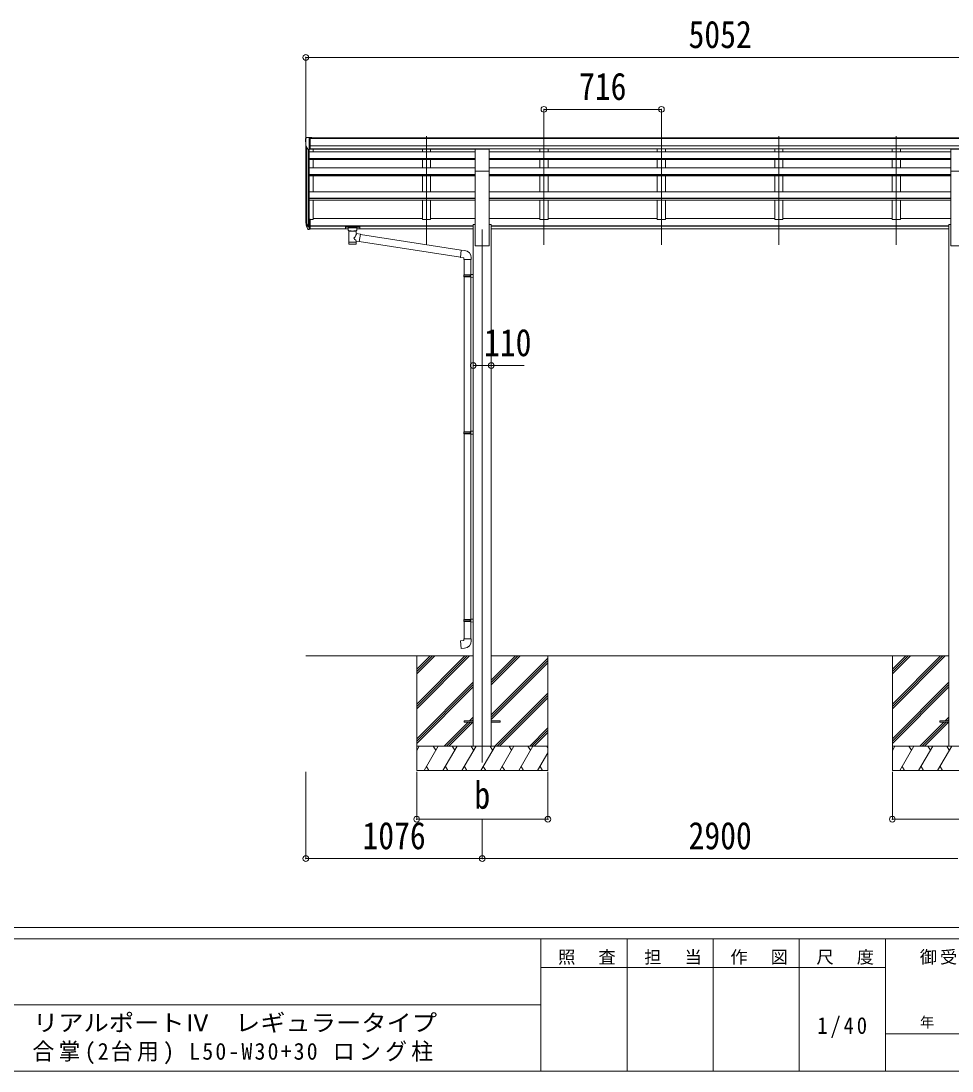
# Model space of a CAD drawing. Units: millimetres at full size. Extents: x -9783 to 33754, y -10064 to 6752.
# Drawn here: x 36 to 5712, y -6828 to -427 of the extents above; entities that cross this region are included whole.
import ezdxf
from ezdxf.enums import TextEntityAlignment as Align

# ---------------------------------------------------------------- set-up
doc = ezdxf.new("R2010")
doc.units = ezdxf.units.MM
doc.header["$LTSCALE"] = 35
doc.header["$PDMODE"] = 32
doc.header["$PDSIZE"] = 35
for name, color, linetype, lineweight in [('0-0_0', 7, 'Continuous', 9), ('0-1_本体', 4, 'Continuous', 9), ('0-2_部品', 7, 'Continuous', 9), ('0-8_PARTS2', 2, 'Continuous', 9), ('0-A_寸法', 6, 'Continuous', 9), ('F-0_240', 7, 'Continuous', 9)]:
    doc.layers.add(name, color=color, linetype=linetype, lineweight=lineweight)
doc.styles.add('ＭＳ ゴシック', font='')
doc.styles.get('ＭＳ ゴシック').set_extended_font_data('MS Gothic')

msp = doc.modelspace()

# ---------------------------------------------------------------- linework, layer by layer
at = {"layer": '0-0_0'}
for p, q in [((1772.2, -4296.89), (2793.2, -4296.89)), ((2448.2, -4296.89), (2448.2, -4996.89)), ((2448.2, -4591.07), (2742.38, -4296.89)), ((2448.2, -4605.21), (2756.53, -4296.89)), ((2448.2, -4619.35), (2770.67, -4296.89)), ((2448.2, -4407.22), (2558.54, -4296.89)), ((2448.2, -4393.08), (2544.39, -4296.89)), ((2448.2, -4378.94), (2530.25, -4296.89)), ((2903.2, -4444.44), (3050.75, -4296.89)), ((2903.2, -4472.72), (3079.04, -4296.89)), ((2903.2, -4458.58), (3064.89, -4296.89)), ((2903.2, -4296.89), (5693.2, -4296.89)), ((2903.2, -4656.57), (3248.2, -4311.57)), ((2903.2, -4670.71), (3248.2, -4325.71)), ((2903.2, -4684.85), (3248.2, -4339.85)), ((3248.2, -4296.89), (3248.2, -4996.89)), ((5348.2, -4296.89), (5348.2, -4996.89)), ((5348.2, -4591.07), (5642.38, -4296.89)), ((5348.2, -4605.21), (5656.53, -4296.89)), ((5348.2, -4619.35), (5670.67, -4296.89)), ((5348.2, -4407.22), (5458.54, -4296.89)), ((5348.2, -4393.08), (5444.39, -4296.89)), ((5348.2, -4378.94), (5430.25, -4296.89)), ((2448.2, -4803.2), (2793.2, -4458.2)), ((2448.2, -4817.34), (2793.2, -4472.34)), ((5348.2, -4803.2), (5693.2, -4458.2)), ((5348.2, -4817.34), (5693.2, -4472.34)), ((2448.2, -4831.48), (2793.2, -4486.49)), ((2925.01, -4846.89), (3248.2, -4523.7)), ((2939.15, -4846.89), (3248.2, -4537.84)), ((5348.2, -4831.48), (5693.2, -4486.49)), ((2953.3, -4846.89), (3248.2, -4551.99)), ((2771.15, -4692.39), (2793.2, -4670.33)), ((5671.15, -4692.39), (5693.2, -4670.33)), ((2616.65, -4846.89), (2762.15, -4701.39)), ((2630.79, -4846.89), (2776.29, -4701.39)), ((2644.93, -4846.89), (2790.43, -4701.39)), ((2785.29, -4692.39), (2793.2, -4684.47)), ((3137.15, -4846.89), (3248.2, -4735.83)), ((5516.65, -4846.89), (5662.15, -4701.39)), ((5530.79, -4846.89), (5676.29, -4701.39)), ((5544.93, -4846.89), (5690.43, -4701.39)), ((5685.29, -4692.39), (5693.2, -4684.47)), ((3151.29, -4846.89), (3248.2, -4749.97)), ((3165.43, -4846.89), (3248.2, -4764.12)), ((3248.2, -4846.89), (2448.2, -4846.89)), ((2448.2, -4874.39), (2464.08, -4846.89)), ((2492.95, -4996.89), (2579.55, -4846.89)), ((2564.55, -4872.87), (2549.55, -4846.89)), ((2608.42, -4996.89), (2695.02, -4846.89)), ((2680.02, -4872.87), (2665.02, -4846.89)), ((2723.89, -4996.89), (2810.49, -4846.89)), ((2795.49, -4872.87), (2780.49, -4846.89)), ((2839.36, -4996.89), (2925.96, -4846.89)), ((2910.96, -4872.87), (2895.96, -4846.89)), ((2954.83, -4996.89), (3041.43, -4846.89)), ((3026.43, -4872.87), (3011.43, -4846.89)), ((3070.3, -4996.89), (3156.9, -4846.89)), ((3126.9, -4846.89), (3141.9, -4872.87)), ((3242.37, -4846.89), (3248.2, -4856.99)), ((6148.2, -4846.89), (5348.2, -4846.89)), ((5348.2, -4874.39), (5364.08, -4846.89)), ((5392.95, -4996.89), (5479.55, -4846.89)), ((5464.55, -4872.87), (5449.55, -4846.89)), ((5508.42, -4996.89), (5595.02, -4846.89)), ((5580.02, -4872.87), (5565.02, -4846.89)), ((5623.89, -4996.89), (5710.49, -4846.89)), ((5695.49, -4872.87), (5680.49, -4846.89)), ((3185.77, -4996.89), (3248.2, -4888.75)), ((2507.95, -4970.91), (2522.95, -4996.89)), ((2623.42, -4970.91), (2638.42, -4996.89)), ((2738.89, -4970.91), (2753.89, -4996.89)), ((2854.36, -4970.91), (2869.36, -4996.89)), ((2969.83, -4970.91), (2984.83, -4996.89)), ((3085.3, -4970.91), (3100.3, -4996.89)), ((3200.77, -4970.91), (3215.77, -4996.89)), ((5407.95, -4970.91), (5422.95, -4996.89)), ((5523.42, -4970.91), (5538.42, -4996.89)), ((5638.89, -4970.91), (5653.89, -4996.89)), ((2448.2, -4996.89), (3248.2, -4996.89)), ((5348.2, -4996.89), (6148.2, -4996.89))]:
    msp.add_line(p, q, dxfattribs=at)
at = {"layer": '0-1_本体'}
for p, q in [((1798.7, -1138.47), (6797.7, -1138.47)), ((1798.7, -1143.82), (6797.7, -1143.82)), ((1772.2, -1637.62), (1772.2, -1175.22)), ((1776.49, -1194.02), (1776.49, -1661.88)), ((1786.2, -1209.37), (1786.2, -1679.89)), ((1792.2, -1208.85), (1792.2, -1635.45)), ((1798.7, -1187.34), (6797.7, -1187.34)), ((1798.7, -1205.01), (6797.7, -1205.01)), ((2805.7, -1207.39), (1798.7, -1207.39)), ((1817.2, -1223.24), (1817.2, -1207.39)), ((2483.2, -1207.47), (2483.2, -1223.24)), ((2533.2, -1207.47), (2533.2, -1223.24)), ((3199.2, -1207.47), (3199.2, -1223.24)), ((3249.2, -1207.47), (3249.2, -1223.24)), ((3915.2, -1207.47), (3915.2, -1223.24)), ((3965.2, -1207.47), (3965.2, -1223.24)), ((4631.2, -1207.47), (4631.2, -1223.24)), ((4681.2, -1207.47), (4681.2, -1223.24)), ((5347.2, -1207.47), (5347.2, -1223.24)), ((5397.2, -1207.47), (5397.2, -1223.24)), ((2805.7, -1223.24), (1792.2, -1223.24)), ((1792.2, -1264.94), (2805.7, -1264.94)), ((1792.2, -1266.63), (2805.7, -1266.63)), ((1792.2, -1271.04), (2805.7, -1271.04)), ((1817.2, -1322.03), (1817.2, -1271.04)), ((1817.2, -1277.22), (1817.2, -1271.45)), ((2483.2, -1271.04), (2483.2, -1322.02)), ((2533.2, -1271.04), (2533.2, -1322.02)), ((5705.7, -1223.24), (2890.7, -1223.24)), ((2890.7, -1264.94), (5705.7, -1264.94)), ((2890.7, -1266.63), (5705.7, -1266.63)), ((2890.7, -1271.04), (5705.7, -1271.04)), ((3199.2, -1271.04), (3199.2, -1322.02)), ((3249.2, -1271.04), (3249.2, -1322.02)), ((3915.2, -1271.04), (3915.2, -1322.02)), ((3965.2, -1271.04), (3965.2, -1322.02)), ((4631.2, -1271.04), (4631.2, -1322.02)), ((4681.2, -1271.04), (4681.2, -1322.02)), ((5347.2, -1271.04), (5347.2, -1322.02)), ((5397.2, -1271.04), (5397.2, -1322.02)), ((1792.2, -1322.03), (2805.7, -1322.03)), ((2805.7, -1796.88), (2805.7, -1341.25)), ((2890.7, -1322.03), (5705.7, -1322.03)), ((2890.7, -1796.88), (2890.7, -1341.25)), ((5705.7, -1796.88), (5705.7, -1341.25)), ((1792.2, -1362.68), (2805.7, -1362.68)), ((1792.2, -1364.36), (2805.7, -1364.36)), ((1792.37, -1371.09), (2805.7, -1371.09)), ((1817.2, -1468.17), (1817.2, -1371.48)), ((2483.2, -1371.07), (2483.2, -1467.76)), ((2533.2, -1371.07), (2533.2, -1467.76)), ((2890.7, -1362.68), (5705.7, -1362.68)), ((2890.7, -1364.36), (5705.7, -1364.36)), ((2890.7, -1371.09), (5705.7, -1371.09)), ((3199.2, -1371.07), (3199.2, -1467.76)), ((3249.2, -1371.07), (3249.2, -1467.76)), ((3915.2, -1371.07), (3915.2, -1467.76)), ((3965.2, -1371.07), (3965.2, -1467.76)), ((4631.2, -1371.07), (4631.2, -1467.76)), ((4681.2, -1371.07), (4681.2, -1467.76)), ((5347.2, -1371.07), (5347.2, -1467.76)), ((5397.2, -1371.07), (5397.2, -1467.76)), ((1792.2, -1467.76), (2805.7, -1467.76)), ((2890.7, -1467.76), (5705.7, -1467.76)), ((2805.7, -1507.23), (1792.2, -1507.23)), ((2805.7, -1508.9), (1792.2, -1508.9)), ((2805.7, -1517.95), (1792.2, -1517.95)), ((1817.2, -1636.28), (1817.2, -1518.36)), ((2483.2, -1517.95), (2483.2, -1635.87)), ((2533.2, -1517.95), (2533.2, -1635.87)), ((5705.7, -1507.23), (2890.7, -1507.23)), ((5705.7, -1508.9), (2890.7, -1508.9)), ((5705.7, -1517.95), (2890.7, -1517.95)), ((3199.2, -1517.95), (3199.2, -1635.87)), ((3249.2, -1517.95), (3249.2, -1635.87)), ((3915.2, -1517.95), (3915.2, -1635.87)), ((3965.2, -1517.95), (3965.2, -1635.87)), ((4631.2, -1517.95), (4631.2, -1635.87)), ((4681.2, -1517.95), (4681.2, -1635.87)), ((5347.2, -1517.95), (5347.2, -1635.87)), ((5397.2, -1517.95), (5397.2, -1635.87)), ((1798.7, -1636.28), (1817.2, -1636.28)), ((1817.2, -1631.06), (2483.2, -1631.06)), ((2483.2, -1635.87), (2533.2, -1635.87)), ((2533.2, -1631.06), (2805.7, -1631.06)), ((2890.7, -1631.06), (3199.2, -1631.06)), ((3199.2, -1635.87), (3249.2, -1635.87)), ((3249.2, -1631.06), (3915.2, -1631.06)), ((3915.2, -1635.87), (3965.2, -1635.87)), ((3965.2, -1631.06), (4631.2, -1631.06)), ((4631.2, -1635.87), (4681.2, -1635.87)), ((4681.2, -1631.06), (5347.2, -1631.06)), ((5347.2, -1635.87), (5397.2, -1635.87)), ((5397.2, -1631.06), (5705.7, -1631.06)), ((1798.7, -1675.37), (2793.2, -1675.37)), ((1798.7, -1676.75), (2793.2, -1676.75)), ((1798.7, -1693.93), (2030.2, -1693.93)), ((2084.2, -1693.93), (2793.2, -1693.93)), ((2793.2, -1666.88), (2805.7, -1666.88)), ((2793.2, -1666.88), (2793.2, -4846.88)), ((2890.7, -1666.88), (2903.2, -1666.88)), ((2903.2, -1666.88), (2903.2, -4846.88)), ((2903.2, -1675.37), (5693.2, -1675.37)), ((2903.2, -1676.75), (5693.2, -1676.75)), ((2903.2, -1693.93), (5693.2, -1693.93)), ((5693.2, -1666.88), (5705.7, -1666.88)), ((5693.2, -1666.88), (5693.2, -4846.88)), ((2805.7, -1796.88), (2890.7, -1796.88)), ((5705.7, -1796.88), (5790.7, -1796.88))]:
    msp.add_line(p, q, dxfattribs=at)
at = {"layer": '0-2_部品'}
for p, q in [((1770.2, -1146.23), (1770.2, -1146.86)), ((1777.11, -1137.43), (1773.05, -1143.24)), ((1780.2, -1136.86), (1777.87, -1137.01)), ((1780.2, -1136.86), (1798.7, -1136.86)), ((1792.2, -1209.85), (1792.2, -1136.86)), ((1798.7, -1136.86), (1808.7, -1136.95)), ((1798.7, -1208.85), (1798.7, -1136.86)), ((1808.7, -1138.47), (1808.7, -1136.95)), ((1784.58, -1208.03), (1775.3, -1191.97)), ((1792.2, -1209.85), (1787, -1209.53)), ((1798.7, -1208.85), (1792.2, -1208.85)), ((2805.7, -1207.1), (2890.7, -1207.1)), ((2805.7, -1341.25), (2805.7, -1207.1)), ((2890.7, -1341.25), (2890.7, -1207.1)), ((5705.7, -1207.1), (5790.7, -1207.1)), ((5705.7, -1341.25), (5705.7, -1207.1)), ((2805.7, -1341.25), (2890.7, -1341.25)), ((5705.7, -1341.25), (5790.7, -1341.25)), ((1774.6, -1661.49), (1784.76, -1680.66)), ((1785.77, -1679.41), (1776.02, -1661)), ((1792.2, -1635.45), (1792.2, -1697.33)), ((1798.7, -1635.45), (1792.2, -1635.45)), ((1798.7, -1635.45), (1798.7, -1696.51)), ((1777.18, -1678.34), (1784.76, -1695.83)), ((1792.2, -1680.16), (1787.07, -1680.16)), ((1792.2, -1682.16), (1787.36, -1682.16)), ((1792.2, -1697.33), (1787.36, -1697.33)), ((1798.7, -1673.76), (1792.2, -1673.76)), ((1798.7, -1679.16), (1792.2, -1679.16)), ((1798.7, -1696.51), (1792.2, -1696.51)), ((2013.7, -1682.22), (2013.7, -1692.98)), ((2013.7, -1682.42), (2013.7, -1683.96)), ((2015.7, -1681.56), (2098.7, -1681.56)), ((2015.7, -1683.74), (2098.7, -1683.74)), ((2015.7, -1693.65), (2030.2, -1693.65)), ((2030.2, -1700.46), (2030.2, -1690.18)), ((2034.3, -1704.96), (2034.29, -1785.25)), ((2080.1, -1722.53), (2080.1, -1704.94)), ((2105.33, -1726.44), (2080.1, -1722.52)), ((2084.2, -1700.46), (2084.2, -1690.18)), ((2084.2, -1693.65), (2098.7, -1693.65)), ((2105.33, -1726.44), (2098.31, -1771.7)), ((2100.7, -1682.22), (2100.7, -1692.98)), ((2080.12, -1785.25), (2080.1, -1768.62)), ((2080.1, -1768.87), (2098.31, -1771.7)), ((2715.58, -1865.67), (2098.58, -1769.95)), ((2719.25, -1823.74), (2105.01, -1728.45)), ((2740.13, -1825.06), (2719.29, -1823.24)), ((2735.2, -1880.81), (2781.2, -1880.81)), ((2737.2, -1880.81), (2737.2, -1974.8)), ((2779.2, -1880.81), (2779.2, -1972.24)), ((2781.2, -1880.81), (2781.2, -1869.89)), ((2735.2, -1976.8), (2736.2, -1974.8)), ((2735.2, -1976.8), (2779.2, -1976.8)), ((2735.2, -1976.8), (2735.2, -1984.8)), ((2736.2, -1974.8), (2779.2, -1974.8)), ((2774.73, -1976.8), (2774.3, -1974.8)), ((2777.2, -1972.3), (2793.2, -1971.83)), ((2777.2, -1974.3), (2777.2, -1972.3)), ((2777.2, -1974.3), (2779.2, -1974.3)), ((2793.2, -1971.83), (2793.2, -1989.77)), ((2735.2, -1984.8), (2779.2, -1984.8)), ((2735.2, -1984.8), (2736.2, -1986.8)), ((2736.2, -1986.8), (2779.2, -1986.8)), ((2737.2, -1986.8), (2737.2, -2930.58)), ((2777.2, -1989.3), (2777.2, -1987.3)), ((2777.2, -1989.3), (2793.2, -1989.77)), ((2779.2, -1989.36), (2779.2, -2928.02)), ((2735.2, -2932.58), (2736.2, -2930.58)), ((2735.2, -2932.58), (2779.2, -2932.58)), ((2735.2, -2932.58), (2735.2, -2940.58)), ((2735.2, -2940.58), (2779.2, -2940.58)), ((2735.2, -2940.58), (2736.2, -2942.58)), ((2736.2, -2930.58), (2779.2, -2930.58)), ((2736.2, -2942.58), (2779.2, -2942.58)), ((2737.2, -2942.58), (2737.2, -4076.15)), ((2774.73, -2932.58), (2774.3, -2930.58)), ((2777.2, -2928.08), (2793.2, -2927.61)), ((2777.2, -2930.08), (2777.2, -2928.08)), ((2777.2, -2930.08), (2779.2, -2930.08)), ((2777.2, -2945.08), (2777.2, -2943.08)), ((2793.2, -2927.61), (2793.2, -2945.55)), ((2777.2, -2945.08), (2793.2, -2945.55)), ((2779.2, -2945.14), (2779.2, -4073.59)), ((2735.2, -4078.15), (2736.2, -4076.15)), ((2735.2, -4078.15), (2779.2, -4078.15)), ((2735.2, -4078.15), (2735.2, -4086.15)), ((2735.2, -4086.15), (2779.2, -4086.15)), ((2735.2, -4086.15), (2736.2, -4088.15)), ((2736.2, -4076.15), (2779.2, -4076.15)), ((2736.2, -4088.15), (2779.2, -4088.15)), ((2737.2, -4088.15), (2737.2, -4194.29)), ((2774.73, -4078.15), (2774.3, -4076.15)), ((2777.2, -4073.65), (2793.2, -4073.18)), ((2777.2, -4075.65), (2777.2, -4073.65)), ((2777.2, -4075.65), (2779.2, -4075.65)), ((2777.2, -4090.65), (2777.2, -4088.65)), ((2777.2, -4090.65), (2793.2, -4091.12)), ((2779.2, -4090.71), (2779.2, -4194.29)), ((2793.2, -4073.18), (2793.2, -4091.12)), ((2735.2, -4194.29), (2781.2, -4194.29)), ((2735.2, -4204.29), (2735.2, -4194.29)), ((2781.2, -4194.29), (2781.2, -4205.2))]:
    msp.add_line(p, q, dxfattribs=at)
at = {"layer": '0-2_部品', "color": 4}
for p, q in [((2738.4, -4692.39), (2738.4, -4701.39)), ((2793.2, -4692.39), (2738.4, -4692.39)), ((2793.2, -4701.39), (2738.4, -4701.39)), ((2958, -4692.39), (2903.2, -4692.39)), ((5638.4, -4692.39), (5638.4, -4701.39)), ((5693.2, -4692.39), (5638.4, -4692.39)), ((5693.2, -4701.39), (5638.4, -4701.39))]:
    msp.add_line(p, q, dxfattribs=at)
at = {"layer": '0-2_部品'}
for points in [[(2013.7, -1682.22), (2013.74, -1682.03), (2013.83, -1681.89), (2013.92, -1681.8), (2014.02, -1681.74), (2014.15, -1681.69), (2014.44, -1681.63), (2014.93, -1681.58), (2015.47, -1681.56), (2015.7, -1681.56)], [(2013.7, -1692.98), (2013.74, -1693.18), (2013.83, -1693.32), (2013.92, -1693.41), (2014.02, -1693.47), (2014.15, -1693.52), (2014.44, -1693.58), (2014.93, -1693.63), (2015.47, -1693.65), (2015.7, -1693.65)], [(2030.24, -1700.4), (2030.22, -1700.75), (2030.47, -1701.71), (2030.99, -1702.6), (2031.79, -1703.43), (2032.9, -1704.23), (2034.3, -1704.96)], [(2080.1, -1704.94), (2080.34, -1704.85), (2081.69, -1704.12), (2082.81, -1703.27), (2083.56, -1702.4), (2084.02, -1701.5), (2084.19, -1700.62)], [(2098.7, -1681.56), (2099.06, -1681.56), (2099.59, -1681.59), (2100.04, -1681.64), (2100.34, -1681.72), (2100.51, -1681.82), (2100.63, -1681.96), (2100.7, -1682.14), (2100.7, -1682.22)], [(2098.7, -1693.65), (2099.06, -1693.64), (2099.59, -1693.62), (2100.04, -1693.57), (2100.34, -1693.49), (2100.51, -1693.39), (2100.63, -1693.25), (2100.7, -1693.07), (2100.7, -1692.98)], [(2719.29, -1823.24), (2715.28, -1869.06), (2735.2, -1870.81), (2735.2, -1880.81)], [(2774.73, -1976.8), (2774.73, -1984.8), (2774.3, -1986.8)], [(2777.2, -1987.3), (2779.2, -1987.3), (2779.2, -1974.3)], [(2774.73, -2932.58), (2774.73, -2940.58), (2774.3, -2942.58)], [(2777.2, -2943.08), (2779.2, -2943.08), (2779.2, -2930.08)], [(2774.73, -4078.15), (2774.73, -4086.15), (2774.3, -4088.15)], [(2777.2, -4088.65), (2779.2, -4088.65), (2779.2, -4075.65)], [(2740.13, -4250.03), (2719.29, -4251.86), (2715.28, -4206.03), (2735.2, -4204.29)]]:
    msp.add_lwpolyline(points, dxfattribs=at)
at = {"layer": '0-2_部品', "color": 4}
msp.add_lwpolyline([(2958, -4692.39), (2958, -4701.39), (2903.2, -4701.39)], dxfattribs=at)
at = {"layer": '0-2_部品'}
for centre, radius, start, end in [((1773.2, -1146.23), 3, 93, 180), ((1972.2, -1146.86), 202, 180, 192.90261), ((1777.93, -1138), 1, 93.5, 145), ((1787.18, -1206.53), 3, 210, 266.5), ((1860.86, -1639.32), 89.07, 174.49576, 194.41188), ((1860.15, -1635.04), 88.05, 177.22392, 197.21071), ((1905.42, -1642.27), 133.22, 183.27987, 195.71302), ((1787.36, -1679.16), 3, 210, 270), ((1787.36, -1694.33), 3, 210, 270), ((1787.07, -1678.66), 1.5, 210, 270), ((2736.2, -1869.89), 45, 0, 85), ((2736.2, -4205.2), 45, 275, 0)]:
    msp.add_arc(centre, radius, start, end, dxfattribs=at)
for centre, major_axis, ratio, start_param, end_param in [((2015.7, -1683.96), (2, 0), 0.109601, 1.5707963, 3.1415927), ((2057.2, -1690.18), (27, 0), 0.122176, 6.2831853, 9.424778), ((2057.22, -1705.41), (-22.91, 0.42), 0.072511, 0.0008029, 1.5715993), ((2057.22, -1707.03), (-22.91, 0.42), 0.072511, 0.0008029, 1.5715993), ((2057.19, -1705.41), (22.92, 0.42), 0.07247, 4.71158, 6.2823764), ((2057.19, -1707.03), (22.92, 0.42), 0.07247, 4.71158, 6.2823764), ((2057.2, -1749.07), (-22.81, -26.62), 0.234429, 1.6855472, 3.1268519), ((2068.2, -1700.46), (16, 0), 0.361356, 6.2636979, 6.2831853), ((2098.7, -1683.96), (2, 0), 0.109601, 0, 1.5707963), ((2057.2, -1785.25), (22.92, 0), 0.101955, 3.1415499, 6.2833984), ((2057.2, -1772.81), (22.91, 0), 0.122865, 3.1415927, 6.2831853), ((2059.76, -1746.42), (20.32, -22.25), 0.045535, 0.0389954, 1.3075346)]:
    msp.add_ellipse(centre, major_axis=major_axis, ratio=ratio, start_param=start_param, end_param=end_param, dxfattribs=at)
at = {"layer": '0-8_PARTS2'}
for p, q in [((2508.2, -1790.69), (2508.2, -1128.16)), ((3224.2, -1790.69), (3224.2, -1128.16)), ((3940.2, -1790.69), (3940.2, -1128.16)), ((4656.2, -1790.69), (4656.2, -1128.16)), ((5372.2, -1790.69), (5372.2, -1128.16)), ((2848.2, -1696.89), (2848.2, -4946.89))]:
    msp.add_line(p, q, dxfattribs=at)
at = {"layer": '0-A_寸法'}
for p, q in [((1772.2, -648.53), (1772.2, -1194.15)), ((1772.2, -648.53), (6824.2, -648.53)), ((3224.2, -965.15), (3224.2, -1194.15)), ((3224.2, -965.15), (3940.2, -965.15)), ((3940.2, -965.15), (3940.2, -1194.15)), ((2793.2, -2527.07), (2903.2, -2527.07)), ((2903.2, -2527.07), (3103.2, -2527.07)), ((1772.2, -5533.25), (1772.2, -5004.31)), ((2448.2, -5293.28), (2448.2, -5004.31)), ((3248.2, -5293.28), (3248.2, -5004.31)), ((5348.2, -5293.28), (5348.2, -5004.31)), ((2448.2, -5293.28), (3248.2, -5293.28)), ((2848.2, -5533.25), (2848.2, -5293.28)), ((5348.2, -5293.28), (6148.2, -5293.28)), ((1772.2, -5533.25), (2848.2, -5533.25)), ((2848.2, -5533.25), (5748.2, -5533.25))]:
    msp.add_line(p, q, dxfattribs=at)
for p in [(1772.2, -648.53), (3224.2, -965.15), (3940.2, -965.15), (2793.2, -2527.07), (2903.2, -2527.07), (2448.2, -5293.28), (3248.2, -5293.28), (5348.2, -5293.28), (1772.2, -5533.25), (2848.2, -5533.25)]:
    msp.add_point(p, dxfattribs=at)
at = {"layer": 'F-0_240', "color": 5}
for p, q in [((-9783.03, -5953.1), (9396.97, -5953.1)), ((-9783.03, -6023.1), (6285.75, -6023.1)), ((3205.75, -6023.1), (3205.75, -6828.1)), ((3730.75, -6023.1), (3730.75, -6828.1)), ((4255.75, -6023.1), (4255.75, -6828.1)), ((4780.75, -6023.1), (4780.75, -6828.1)), ((5305.75, -6023.1), (5305.75, -6828.1)), ((3205.75, -6198.1), (5305.75, -6198.1)), ((-3969.25, -6425.6), (3205.75, -6425.6)), ((5305.75, -6600.6), (6285.75, -6600.6)), ((-9783.03, -6828.1), (9396.97, -6828.1))]:
    msp.add_line(p, q, dxfattribs=at)

# ---------------------------------------------------------------- texts
at = {"layer": '0-A_寸法', "color": 7, "style": 'ＭＳ ゴシック', "width": 0.85}
for s, p in [('5052', (4105.7, -641.53)), ('716', (3437.83, -958.15)), ('110', (2858.83, -2520.07)), ('b', (2800.08, -5278.9)), ('1076', (2117.7, -5526.25)), ('2900', (4105.7, -5526.25))]:
    msp.add_text(s, height=166.8, dxfattribs=at).set_placement(p, align=Align.BOTTOM_LEFT)
at = {"layer": 'F-0_240', "style": 'ＭＳ ゴシック', "width": 1.1}
msp.add_text('リアルポートⅣ\u3000レギュラータイプ', height=102.6, dxfattribs=at).set_placement((109.35, -6616.22), align=Align.BOTTOM_LEFT)
at = {"layer": 'F-0_240', "style": 'ＭＳ ゴシック'}
msp.add_text('年\u3000\u3000月\u3000\u3000日', height=64.15, dxfattribs=at).set_placement((5515.76, -6583.1), align=Align.BOTTOM_LEFT)
at = {"layer": 'F-0_240', "attachment_point": 7, "style": 'ＭＳ ゴシック'}
for s, insert, char_height in [('\\T1.17;照\u3000査', (3310.76, -6180.6), 76.98), ('\\T1.17;担\u3000当', (3835.76, -6180.6), 76.98), ('\\T1.17;作\u3000図', (4360.75, -6180.6), 76.98), ('\\T1.17;尺\u3000度', (4885.76, -6180.6), 76.98), ('\\T1.17;御受領印', (5515.75, -6180.6), 76.98), ('\\T1.28;\\W0.9;1/40', (4890.13, -6626.85), 102.6), ('\\T1.2;\\W0.95;合掌(2台用)\\~L50-W30+30\\~ロング柱', (105.33, -6786.55), 102.6)]:
    msp.add_mtext(s, dxfattribs=dict(at, insert=insert, char_height=char_height))

doc.saveas('drawing.dxf')
